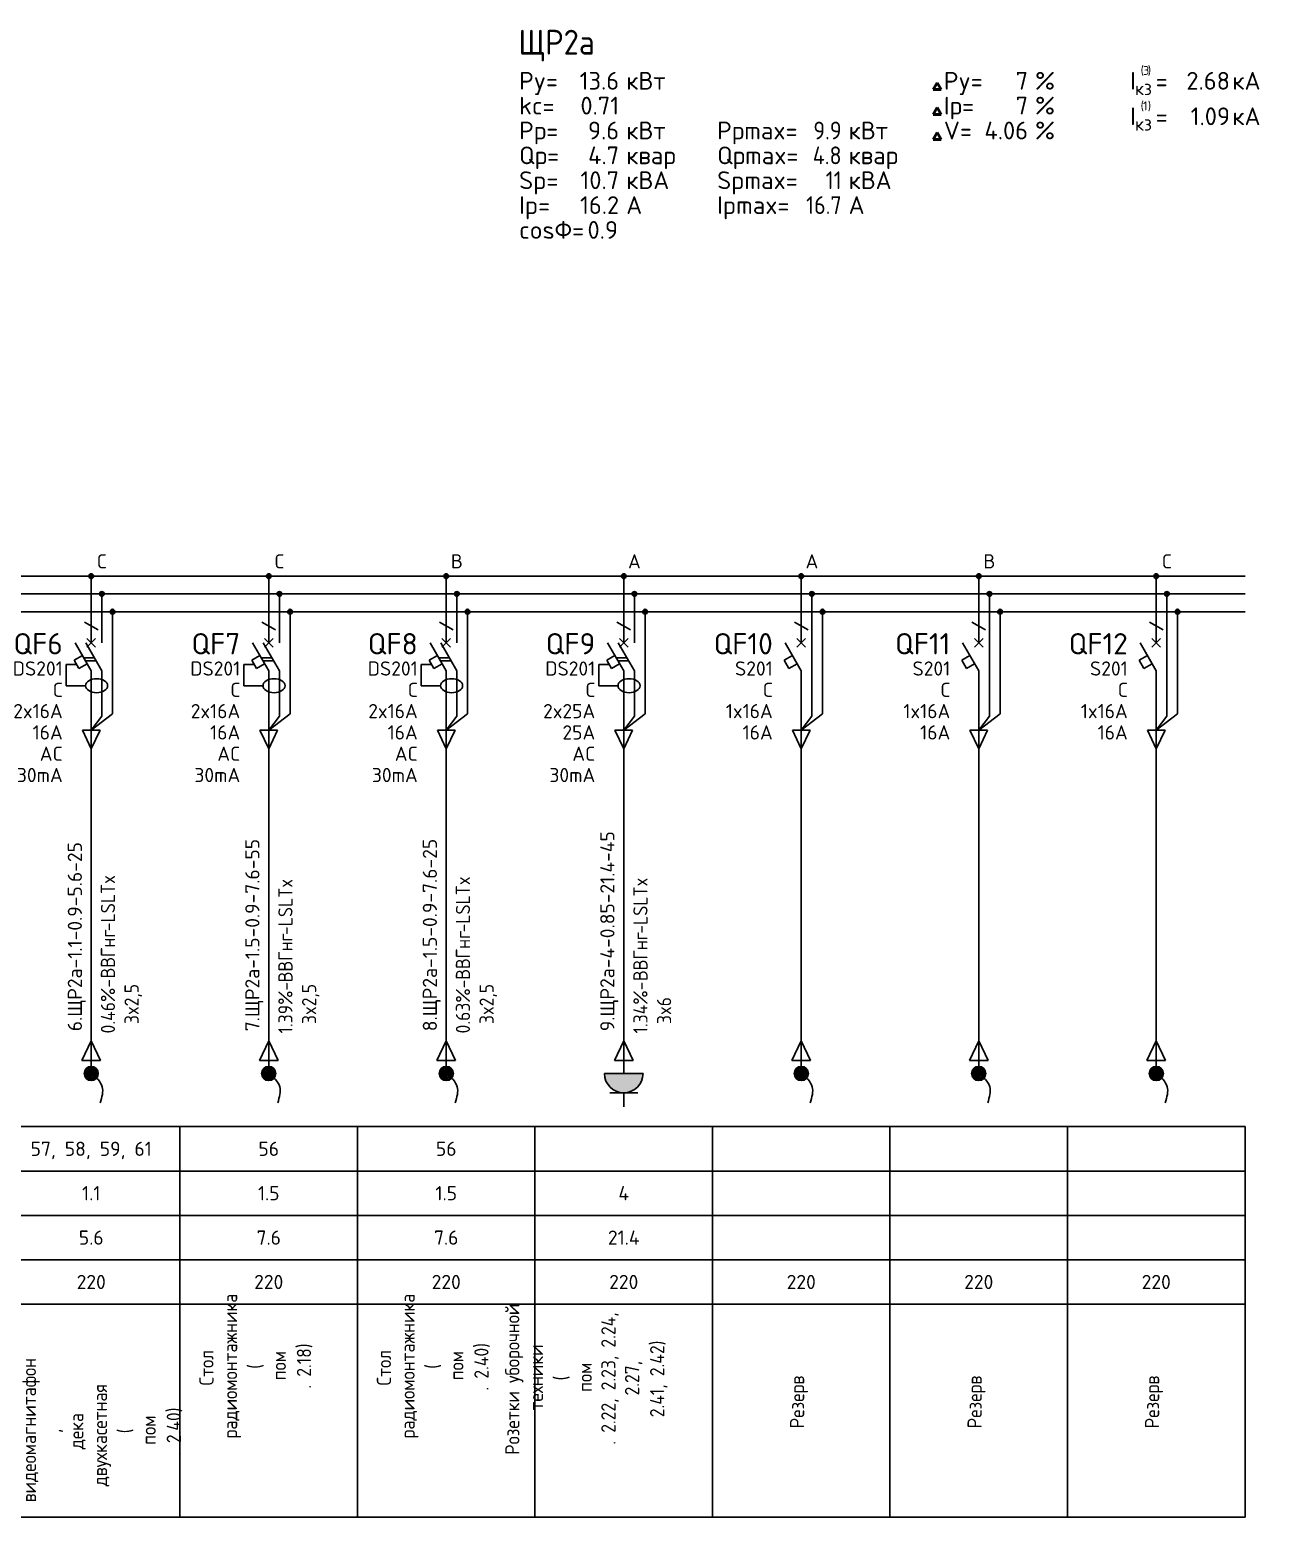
# Model space of a CAD drawing. Header units: millimetres. Extents: x -100 to 776, y -1250 to 875.
# Drawn here: x 178.8 to 352, y -500 to -290.6 of the extents above; entities that cross this region are included whole.
import ezdxf
from ezdxf.enums import TextEntityAlignment as Align

# ---------------------------------------------------------------- set-up
doc = ezdxf.new("R2010")
doc.units = ezdxf.units.MM
for name, color, linetype in [('Автомат защитный', 7, 'Continuous'), ('Принципиальная схема КТП -для ОДНОЛИНЕЙКИ', 7, 'Continuous'), ('ПРОВОДНИКИ', 7, 'Continuous')]:
    doc.layers.add(name, color=color, linetype=linetype)
doc.layers.add('ЭС АВ', color=7, linetype='Continuous', lineweight=18)
doc.layers.add('ЭС рамка', color=7, linetype='Continuous', lineweight=18)
doc.styles.add('GOST A', font='isocpeur.ttf', dxfattribs={"width": 0.9})

# ---------------------------------------------------------------- blocks, each defined once
blk = doc.blocks.new('DBData')
at = {"lineweight": 50}
for p, q in [((56.09, 21), (56.65, 21.97)), ((56.09, 21), (57.21, 21)), ((57.21, 21), (56.65, 21.97)), ((56.09, 17.5), (56.65, 18.47)), ((56.09, 17.5), (57.21, 17.5)), ((57.21, 17.5), (56.65, 18.47)), ((56.09, 14), (56.65, 14.97)), ((57.21, 14), (56.65, 14.97)), ((56.09, 14), (57.21, 14))]:
    blk.add_line(p, q, dxfattribs=at)
at = {"style": 'GOST A'}
for s, height, p in [('Py=', 2.5, (-2.23, 21)), ('кВт', 2.5, (12.85, 21)), ('Py=', 2.5, (57.59, 21)), ('%%%', 2.5, (70.44, 21)), ('I', 2.5, (83.82, 21)), ('(', 1.25, (85.3, 23.08)), ('3', 1.25, (85.64, 23.08)), (')', 1.25, (86.31, 23.08)), ('кА', 2.5, (98.22, 21)), ('кз', 1.875, (84.49, 20.23)), ('=', 2.5, (87.41, 21)), ('kc=', 2.5, (-2.23, 17.5)), ('Iр=', 2.5, (57.59, 17.5)), ('%%%', 2.5, (70.44, 17.5)), ('(', 1.25, (85.3, 18.08)), ('1', 1.25, (85.64, 18.09)), (')', 1.25, (86.31, 18.08)), ('I', 2.5, (83.82, 16)), ('кз', 1.875, (84.49, 15.23)), ('=', 2.5, (87.41, 16)), ('кА', 2.5, (98.22, 16)), ('Pр=', 2.5, (-2.23, 14)), ('кВт', 2.5, (12.85, 14)), ('Pрmax=', 2.5, (25.66, 14)), ('кВт', 2.5, (44.17, 14)), ('V=', 2.5, (57.59, 14)), ('%%%', 2.5, (70.44, 14)), ('Qр=', 2.5, (-2.23, 10.5)), ('Qрmax=', 2.5, (25.66, 10.5)), ('квар', 2.5, (12.85, 10.5)), ('квар', 2.5, (44.17, 10.5)), ('Sp=', 2.5, (-2.23, 7)), ('кВА', 2.5, (12.85, 7)), ('Spmax=', 2.5, (25.66, 7)), ('кВА', 2.5, (44.17, 7)), ('Ip=', 2.5, (-2.23, 3.5)), ('А', 2.5, (12.85, 3.5)), ('Ipmax=', 2.5, (25.66, 3.5)), ('А', 2.5, (44.17, 3.5)), ('cosФ=', 2.5, (-2.23, 0))]:
    blk.add_text(s, height=height, dxfattribs=at).set_placement(p)
at = {"style": 'GOST A', "width": 0.9}
blk.add_attdef('DBNAME', (-2.32, 25.93), '', height=3.5, dxfattribs=at)
at = {"style": 'GOST A'}
for tag, p in [('INSTALLEDACTIVEPOWER', (11.85, 21)), ('DPY', (69.44, 21)), ('CURRENT3', (97.89, 21)), ('MAXFACTOR', (11.85, 17.5)), ('DIR', (69.44, 17.5)), ('CURRENT1', (97.89, 16)), ('RATEDACTIVEPOWER', (11.85, 14)), ('VOLTAGE', (69.44, 14)), ('RATEDREACTIVEPOWER', (11.85, 10.5)), ('RATEDFULLPOWER', (11.85, 7)), ('RATEDCURRENT', (11.85, 3.5))]:
    blk.add_attdef(tag, text='', height=2.5, dxfattribs=at).set_placement(p, align=Align.RIGHT)
at = {"lineweight": 0, "style": 'GOST A', "width": 0.9}
for tag, p in [('RATEDACTIVEPOWERMAX', (43.18, 14)), ('RATEDREACTIVEPOWERMAX', (43.18, 10.5)), ('RATEDFULLPOWERMAX', (43.18, 7)), ('RATEDCURRENTMAX', (43.18, 3.49))]:
    blk.add_attdef(tag, text='', height=2.5, dxfattribs=at).set_placement(p, align=Align.RIGHT)
at = {"style": 'GOST A'}
blk.add_attdef('POWERFACTOR', (7.4, 0), '', height=2.5, dxfattribs=at)
blk = doc.blocks.new('*U23')
h = blk.add_hatch(color=256)
h.dxf.hatch_style = 1
edge = h.paths.add_edge_path()
edge.add_ellipse((12.5, 132.5), major_axis=(0, 0.333), ratio=1, start_angle=0, end_angle=360)
h = blk.add_hatch(color=256)
h.dxf.hatch_style = 1
edge = h.paths.add_edge_path()
edge.add_ellipse((14, 130), major_axis=(0, 0.333), ratio=1, start_angle=0, end_angle=360)
h = blk.add_hatch(color=256)
h.dxf.hatch_style = 1
edge = h.paths.add_edge_path()
edge.add_ellipse((15.5, 127.5), major_axis=(0, 0.333), ratio=1, start_angle=0, end_angle=360)
at = {"lineweight": 30}
for p, q in [((14, 129.67), (14, 123.11)), ((15.5, 127.17), (15.5, 113.13)), ((11.44, 121), (12.94, 121)), ((11.68, 120.58), (13.18, 120.58)), ((14, 119.17), (14, 112.8)), ((0, 55), (25, 55)), ((0, 55), (0, 0)), ((25, 55), (25, 0)), ((0, 48.75), (25, 48.75)), ((0, 42.5), (25, 42.5)), ((0, 36.25), (25, 36.25))]:
    blk.add_line(p, q, dxfattribs=at)
at = {"layer": 'Автомат защитный', "lineweight": 30}
for p, q in [((12.5, 123.11), (12.5, 132.17)), ((11.54, 126.04), (13.46, 124.93)), ((12.5, 119.17), (10.22, 123.11)), ((14, 119.17), (11.72, 123.11)), ((10.43, 120.08), (8.99, 120.08)), ((8.99, 120.08), (8.99, 117.08)), ((10.1, 120.66), (11.26, 121.32)), ((10.77, 119.5), (10.1, 120.66)), ((11.92, 120.17), (10.77, 119.5)), ((12.5, 108.54), (12.5, 119.17)), ((8.99, 117.08), (11.7, 117.08))]:
    blk.add_line(p, q, dxfattribs=at)
blk.add_ellipse((12.5, 132.5), major_axis=(0, 0.333), ratio=1, start_param=-1.570796, end_param=4.712389, dxfattribs=at)
at = {"layer": 'Автомат защитный', "lineweight": 30, "extrusion": (0, 0, -1)}
blk.add_ellipse((13.25, 117.08), major_axis=(1.55, 0), ratio=0.633538, start_param=-1.570796, end_param=4.712389, dxfattribs=at)
at = {"layer": 'Принципиальная схема КТП -для ОДНОЛИНЕЙКИ', "lineweight": 30}
for p, q in [((12.5, 108.54), (12.5, 99.73)), ((11.19, 64.32), (12.5, 67.06)), ((12.5, 67.06), (13.81, 64.32)), ((13.81, 64.32), (11.19, 64.32)), ((12.5, 64.32), (12.5, 62.5))]:
    blk.add_line(p, q, dxfattribs=at)
at = {"layer": 'ПРОВОДНИКИ', "lineweight": 30}
for p, q in [((12.5, 110.81), (15.5, 113.13)), ((12.5, 110.81), (14, 112.8)), ((13.75, 110.81), (11.25, 110.81)), ((11.25, 110.81), (12.5, 108.2)), ((12.5, 108.2), (13.75, 110.81)), ((11.19, 64.31), (12.5, 67.06)), ((12.5, 67.06), (13.81, 64.31)), ((13.81, 64.31), (11.19, 64.31))]:
    blk.add_line(p, q, dxfattribs=at)
at = {"layer": 'ПРОВОДНИКИ', "lineweight": 30, "ltscale": 100}
blk.add_line((12.5, 99.73), (12.5, 64.32), dxfattribs=at)
at = {"layer": 'ПРОВОДНИКИ', "color": 7, "linetype": 'Continuous', "lineweight": 30}
for centre in [(14, 130), (15.5, 127.5), (15.5, 127.5)]:
    blk.add_ellipse(centre, major_axis=(0, 0.333), ratio=1, start_param=-1.570796, end_param=4.712389, dxfattribs=at)
at = {"layer": 'ЭС АВ', "color": 7, "lineweight": 30}
for q in [(11.88, 123.74), (13.12, 123.74), (11.88, 122.49), (13.12, 122.49)]:
    blk.add_line((12.5, 123.11), q, dxfattribs=at)
at = {"layer": 'ЭС рамка', "color": 7, "linetype": 'Continuous', "lineweight": 30}
for p, q in [((0, 132.5), (12.17, 132.5)), ((12.83, 132.5), (25, 132.5))]:
    blk.add_line(p, q, dxfattribs=at)
at = {"layer": 'ЭС рамка', "color": 5, "linetype": 'Continuous', "lineweight": 30}
for p, q in [((0, 130), (13.67, 130)), ((14.33, 130), (25, 130))]:
    blk.add_line(p, q, dxfattribs=at)
at = {"layer": 'ЭС рамка', "color": 94, "linetype": 'Continuous', "lineweight": 30}
for p, q in [((0, 127.5), (15.17, 127.5)), ((15.83, 127.5), (25, 127.5))]:
    blk.add_line(p, q, dxfattribs=at)
at = {"layer": 'ЭС рамка', "lineweight": 30}
for p, q in [((25, 30), (0, 30)), ((25, 0), (0, 0))]:
    blk.add_line(p, q, dxfattribs=at)
at = {"style": 'GOST A'}
for tag, p in [('LABEL', (12.5, 51.88)), ('INSTALLEDPOWER', (12.5, 45.63)), ('CURRENT', (12.5, 39.37)), ('VOLTAGE', (12.5, 33.13))]:
    blk.add_attdef(tag, text='', height=2, dxfattribs=at).set_placement(p, align=Align.MIDDLE_CENTER)
blk.add_attdef('TEXT', text='', height=2, rotation=90, dxfattribs=at).set_placement((12.5, 15), align=Align.MIDDLE_CENTER)
at = {"layer": 'Автомат защитный', "style": 'GOST A'}
blk.add_attdef('PHASE', text='', height=2, dxfattribs=at).set_placement((14, 134.59), align=Align.MIDDLE_CENTER)
for tag, height, p in [('NUMBER', 3, (8.49, 122.99)), ('SWITCHTYPE', 2, (8.49, 119.5)), ('SWITCHRELEASE', 2, (8.49, 116.5)), ('SWITCHNOMINALCURRENT', 2, (8.49, 113.5)), ('SWITCHRELEASECURRENT', 2, (8.49, 110.5)), ('RCDTYPE', 2, (8.49, 107.5)), ('RCDSETPOINT', 2, (8.49, 104.5))]:
    blk.add_attdef(tag, text='', height=height, dxfattribs=at).set_placement(p, align=Align.MIDDLE_RIGHT)
blk.add_attdef('LINE_A', text='', height=2, rotation=90, dxfattribs=at).set_placement((10.19, 68.43), align=Align.MIDDLE_LEFT)
blk.add_attdef('LINE_B', text='', height=2, rotation=90, dxfattribs=at).set_placement((13.85, 68.43), align=Align.TOP_LEFT)
blk = doc.blocks.new('*U22')
at = {"linetype": 'ByBlock', "lineweight": 30}
h = blk.add_hatch(color=256, dxfattribs=at)
h.paths.add_polyline_path([(-0.4, 0.9, -0.414214), (0.92, 0.37), (0, -0.02)])
h.paths.add_polyline_path([(0.92, 0.37, -0.101228), (1, -0.02, -0.30039), (0.39, -0.94), (0, -0.02)])
h.paths.add_polyline_path([(-0.4, 0.9), (0.39, -0.94, -0.538), (-1, -0.02, -0.30039)])
blk.add_circle((0, -0.02), 1, dxfattribs=at)
blk.add_spline([(0, 0), (1.55, -1.88), (1.27, -4.16)], degree=3, dxfattribs=at)
blk = doc.blocks.new('*U24')
at = {"linetype": 'ByBlock', "lineweight": 30, "ltscale": 0.01}
h = blk.add_hatch(color=256, dxfattribs=at)
h.dxf.hatch_style = 1
h.paths.add_polyline_path([(2.72, -0.02), (-2.73, -0.02, 1)])
at = {"linetype": 'ByBlock', "lineweight": 30}
blk.add_line((-2.73, -0.02), (2.72, -0.02), dxfattribs=at)
at = {"linetype": 'ByBlock', "lineweight": 30, "ltscale": 200}
for p, q in [((-1.98, -2.75), (0, -2.75)), ((0, -2.75), (0, -4.73)), ((0, -2.75), (1.98, -2.75))]:
    blk.add_line(p, q, dxfattribs=at)
blk.add_arc((0, -0.02), 2.72, 180, 0, dxfattribs=at)
blk = doc.blocks.new('*U18')
h = blk.add_hatch(color=256)
h.dxf.hatch_style = 1
edge = h.paths.add_edge_path()
edge.add_ellipse((12.5, 132.5), major_axis=(0, 0.333), ratio=1, start_angle=0, end_angle=360)
h = blk.add_hatch(color=256)
h.dxf.hatch_style = 1
edge = h.paths.add_edge_path()
edge.add_ellipse((14, 130), major_axis=(0, 0.333), ratio=1, start_angle=0, end_angle=360)
h = blk.add_hatch(color=256)
h.dxf.hatch_style = 1
edge = h.paths.add_edge_path()
edge.add_ellipse((15.5, 127.5), major_axis=(0, 0.333), ratio=1, start_angle=0, end_angle=360)
at = {"lineweight": 30}
for p, q in [((14, 129.67), (14, 123.11)), ((15.5, 127.17), (15.5, 113.13)), ((14, 123.11), (14, 112.8)), ((0, 55), (25, 55)), ((0, 55), (0, 0)), ((25, 55), (25, 0)), ((0, 48.75), (25, 48.75)), ((0, 42.5), (25, 42.5)), ((0, 36.25), (25, 36.25))]:
    blk.add_line(p, q, dxfattribs=at)
at = {"layer": 'Автомат защитный', "lineweight": 30}
for p, q in [((12.5, 123.11), (12.5, 132.17)), ((11.54, 126.04), (13.46, 124.93)), ((12.5, 119.17), (10.22, 123.11)), ((10.1, 120.66), (11.26, 121.32)), ((10.77, 119.5), (10.1, 120.66)), ((11.92, 120.17), (10.77, 119.5)), ((12.5, 108.54), (12.5, 119.17))]:
    blk.add_line(p, q, dxfattribs=at)
blk.add_ellipse((12.5, 132.5), major_axis=(0, 0.333), ratio=1, start_param=-1.570796, end_param=4.712389, dxfattribs=at)
at = {"layer": 'Принципиальная схема КТП -для ОДНОЛИНЕЙКИ', "lineweight": 30}
for p, q in [((12.5, 108.54), (12.5, 99.73)), ((11.19, 64.32), (12.5, 67.06)), ((12.5, 67.06), (13.81, 64.32)), ((13.81, 64.32), (11.19, 64.32)), ((12.5, 64.32), (12.5, 62.5))]:
    blk.add_line(p, q, dxfattribs=at)
at = {"layer": 'ПРОВОДНИКИ', "lineweight": 30}
for p, q in [((12.5, 110.81), (15.5, 113.13)), ((12.5, 110.81), (14, 112.8)), ((13.75, 110.81), (11.25, 110.81)), ((11.25, 110.81), (12.5, 108.2)), ((12.5, 108.2), (13.75, 110.81)), ((11.19, 64.31), (12.5, 67.06)), ((12.5, 67.06), (13.81, 64.31)), ((13.81, 64.31), (11.19, 64.31))]:
    blk.add_line(p, q, dxfattribs=at)
at = {"layer": 'ПРОВОДНИКИ', "lineweight": 30, "ltscale": 100}
blk.add_line((12.5, 99.73), (12.5, 64.32), dxfattribs=at)
at = {"layer": 'ПРОВОДНИКИ', "color": 7, "linetype": 'Continuous', "lineweight": 30}
for centre in [(14, 130), (15.5, 127.5), (15.5, 127.5)]:
    blk.add_ellipse(centre, major_axis=(0, 0.333), ratio=1, start_param=-1.570796, end_param=4.712389, dxfattribs=at)
at = {"layer": 'ЭС АВ', "color": 7, "lineweight": 30}
for q in [(11.88, 123.74), (13.12, 123.74), (11.88, 122.49), (13.12, 122.49)]:
    blk.add_line((12.5, 123.11), q, dxfattribs=at)
at = {"layer": 'ЭС рамка', "color": 7, "linetype": 'Continuous', "lineweight": 30}
for p, q in [((0, 132.5), (12.17, 132.5)), ((12.83, 132.5), (25, 132.5))]:
    blk.add_line(p, q, dxfattribs=at)
at = {"layer": 'ЭС рамка', "color": 5, "linetype": 'Continuous', "lineweight": 30}
for p, q in [((0, 130), (13.67, 130)), ((14.33, 130), (25, 130))]:
    blk.add_line(p, q, dxfattribs=at)
at = {"layer": 'ЭС рамка', "color": 94, "linetype": 'Continuous', "lineweight": 30}
for p, q in [((0, 127.5), (15.17, 127.5)), ((15.83, 127.5), (25, 127.5))]:
    blk.add_line(p, q, dxfattribs=at)
at = {"layer": 'ЭС рамка', "lineweight": 30}
for p, q in [((25, 30), (0, 30)), ((25, 0), (0, 0))]:
    blk.add_line(p, q, dxfattribs=at)
at = {"style": 'GOST A'}
for tag, p in [('LABEL', (12.5, 51.88)), ('INSTALLEDPOWER', (12.5, 45.63)), ('CURRENT', (12.5, 39.37)), ('VOLTAGE', (12.5, 33.13))]:
    blk.add_attdef(tag, text='', height=2, dxfattribs=at).set_placement(p, align=Align.MIDDLE_CENTER)
blk.add_attdef('TEXT', text='', height=2, rotation=90, dxfattribs=at).set_placement((12.5, 15), align=Align.MIDDLE_CENTER)
at = {"layer": 'Автомат защитный', "style": 'GOST A'}
blk.add_attdef('PHASE', text='', height=2, dxfattribs=at).set_placement((14, 134.59), align=Align.MIDDLE_CENTER)
for tag, height, p in [('NUMBER', 3, (8.49, 122.99)), ('SWITCHTYPE', 2, (8.49, 119.5)), ('SWITCHRELEASE', 2, (8.49, 116.5)), ('SWITCHNOMINALCURRENT', 2, (8.49, 113.5)), ('SWITCHRELEASECURRENT', 2, (8.49, 110.5)), ('RCDTYPE', 2, (8.49, 107.5)), ('RCDSETPOINT', 2, (8.49, 104.5))]:
    blk.add_attdef(tag, text='', height=height, dxfattribs=at).set_placement(p, align=Align.MIDDLE_RIGHT)
blk.add_attdef('LINE_A', text='', height=2, rotation=90, dxfattribs=at).set_placement((10.19, 68.43), align=Align.MIDDLE_LEFT)
blk.add_attdef('LINE_B', text='', height=2, rotation=90, dxfattribs=at).set_placement((13.85, 68.43), align=Align.TOP_LEFT)

msp = doc.modelspace()

# ---------------------------------------------------------------- block references
at = {"lineweight": 0}
msp.add_blockref('DBData', (250, -320), dxfattribs=at).add_auto_attribs({'INSTALLEDACTIVEPOWER': '13.6', 'MAXFACTOR': '0.71', 'RATEDACTIVEPOWER': '9.6', 'RATEDREACTIVEPOWER': '4.7', 'RATEDFULLPOWER': '10.7', 'RATEDCURRENT': '16.2', 'POWERFACTOR': '0.9', 'CURRENT1': '1.09', 'CURRENT3': '2.68', 'DIR': '7', 'VOLTAGE': '4.06', 'DPY': '7', 'DBNAME': 'ЩР2а', 'RATEDREACTIVEPOWERMAX': '4.8', 'RATEDACTIVEPOWERMAX': '9.9', 'RATEDFULLPOWERMAX': '11', 'RATEDCURRENTMAX': '16.7'})
ref = msp.add_blockref('*U23', (175, -500), dxfattribs=at)
ref.add_attrib('LABEL', '57, 58, 59, 61', dxfattribs={"height": 2, "style": 'GOST A'}).set_placement((187.5, -448.125), align=Align.MIDDLE_CENTER)
ref.add_attrib('INSTALLEDPOWER', '1.1', dxfattribs={"height": 2, "style": 'GOST A'}).set_placement((187.5, -454.375), align=Align.MIDDLE_CENTER)
ref.add_attrib('CURRENT', '5.6', dxfattribs={"height": 2, "style": 'GOST A'}).set_placement((187.5, -460.625), align=Align.MIDDLE_CENTER)
ref.add_attrib('VOLTAGE', '220', dxfattribs={"height": 2, "style": 'GOST A'}).set_placement((187.5, -466.875), align=Align.MIDDLE_CENTER)
ref.add_attrib('LINE_A', '6.ЩР2а-1.1-0.9-5.6-25', dxfattribs={"layer": 'Автомат защитный', "height": 2, "rotation": 90, "style": 'GOST A'}).set_placement((185.194, -431.572), align=Align.MIDDLE_LEFT)
ref.add_attrib('LINE_B_001', '0.46%%%-', (190.852, -431.881), dxfattribs={"layer": 'Автомат защитный', "height": 2, "rotation": 90, "style": 'GOST A', "width": 0.9})
ref.add_attrib('PHASE', 'C', dxfattribs={"layer": 'Автомат защитный', "height": 2, "style": 'GOST A'}).set_placement((189, -365.409), align=Align.MIDDLE_CENTER)
ref.add_attrib('NUMBER', 'QF6', dxfattribs={"layer": 'Автомат защитный', "height": 3, "style": 'GOST A'}).set_placement((183.489, -377.013), align=Align.MIDDLE_RIGHT)
ref.add_attrib('SWITCHTYPE', 'DS201', dxfattribs={"layer": 'Автомат защитный', "height": 2, "style": 'GOST A'}).set_placement((183.489, -380.5), align=Align.MIDDLE_RIGHT)
ref.add_attrib('SWITCHRELEASE', 'С', dxfattribs={"layer": 'Автомат защитный', "height": 2, "style": 'GOST A'}).set_placement((183.489, -383.5), align=Align.MIDDLE_RIGHT)
ref.add_attrib('SWITCHNOMINALCURRENT', '2x16А', dxfattribs={"layer": 'Автомат защитный', "height": 2, "style": 'GOST A'}).set_placement((183.489, -386.5), align=Align.MIDDLE_RIGHT)
ref.add_attrib('SWITCHRELEASECURRENT', '16А', dxfattribs={"layer": 'Автомат защитный', "height": 2, "style": 'GOST A'}).set_placement((183.489, -389.5), align=Align.MIDDLE_RIGHT)
ref.add_attrib('RCDSETPOINT', '30mA', dxfattribs={"layer": 'Автомат защитный', "height": 2, "style": 'GOST A'}).set_placement((183.489, -395.5), align=Align.MIDDLE_RIGHT)
ref.add_attrib('RCDTYPE', 'AC', dxfattribs={"layer": 'Автомат защитный', "height": 2, "style": 'GOST A'}).set_placement((183.489, -392.5), align=Align.MIDDLE_RIGHT)
ref.add_attrib('TEXT_001', 'Компьютер', (166.391, -493.994), dxfattribs={"height": 2, "rotation": 90, "style": 'GOST A', "width": 0.9})
ref.add_attrib('LINE_B_002', 'ВВГнг', (190.852, -424.141), dxfattribs={"layer": 'Автомат защитный', "height": 2, "rotation": 90, "style": 'GOST A', "width": 0.9})
ref.add_attrib('LINE_B_003', '-LSLTx', (190.852, -417.481), dxfattribs={"layer": 'Автомат защитный', "height": 2, "rotation": 90, "style": 'GOST A', "width": 0.9})
ref.add_attrib('LINE_B_004', ' 3x2,5', (194.185, -431.701), dxfattribs={"layer": 'Автомат защитный', "height": 2, "rotation": 90, "style": 'GOST A', "width": 0.9})
ref.add_attrib('TEXT_002', ', DVD-', (169.725, -491.564), dxfattribs={"height": 2, "rotation": 90, "style": 'GOST A', "width": 0.9})
ref.add_attrib('TEXT_003', 'плеер', (173.058, -490.979), dxfattribs={"height": 2, "rotation": 90, "style": 'GOST A', "width": 0.9})
ref.add_attrib('TEXT_004', ',', (176.391, -488.144), dxfattribs={"height": 2, "rotation": 90, "style": 'GOST A', "width": 0.9})
ref.add_attrib('TEXT_005', 'видеомагнитафон', (179.725, -497.909), dxfattribs={"height": 2, "rotation": 90, "style": 'GOST A', "width": 0.9})
ref.add_attrib('TEXT_006', ',', (183.058, -488.144), dxfattribs={"height": 2, "rotation": 90, "style": 'GOST A', "width": 0.9})
ref.add_attrib('TEXT_007', 'дека', (186.391, -490.439), dxfattribs={"height": 2, "rotation": 90, "style": 'GOST A', "width": 0.9})
ref.add_attrib('TEXT_008', 'двухкасетная', (189.725, -495.659), dxfattribs={"height": 2, "rotation": 90, "style": 'GOST A', "width": 0.9})
ref.add_attrib('TEXT_009', '(', (193.258, -488.189), dxfattribs={"height": 2, "rotation": 90, "style": 'GOST A', "width": 0.9})
ref.add_attrib('TEXT_010', 'пом', (196.591, -489.809), dxfattribs={"height": 2, "rotation": 90, "style": 'GOST A', "width": 0.9})
ref.add_attrib('TEXT_011', '. 2.40)', (200.125, -491.249), dxfattribs={"height": 2, "rotation": 90, "style": 'GOST A', "width": 0.9})
ref = msp.add_blockref('*U23', (200, -500), dxfattribs=at)
ref.add_attrib('LABEL', '56', dxfattribs={"height": 2, "style": 'GOST A'}).set_placement((212.5, -448.125), align=Align.MIDDLE_CENTER)
ref.add_attrib('INSTALLEDPOWER', '1.5', dxfattribs={"height": 2, "style": 'GOST A'}).set_placement((212.5, -454.375), align=Align.MIDDLE_CENTER)
ref.add_attrib('CURRENT', '7.6', dxfattribs={"height": 2, "style": 'GOST A'}).set_placement((212.5, -460.625), align=Align.MIDDLE_CENTER)
ref.add_attrib('VOLTAGE', '220', dxfattribs={"height": 2, "style": 'GOST A'}).set_placement((212.5, -466.875), align=Align.MIDDLE_CENTER)
ref.add_attrib('LINE_A', '7.ЩР2а-1.5-0.9-7.6-55', dxfattribs={"layer": 'Автомат защитный', "height": 2, "rotation": 90, "style": 'GOST A'}).set_placement((210.194, -431.572), align=Align.MIDDLE_LEFT)
ref.add_attrib('LINE_B_001', '1.39%%%-', (215.852, -431.882), dxfattribs={"layer": 'Автомат защитный', "height": 2, "rotation": 90, "style": 'GOST A', "width": 0.9})
ref.add_attrib('PHASE', 'C', dxfattribs={"layer": 'Автомат защитный', "height": 2, "style": 'GOST A'}).set_placement((214, -365.409), align=Align.MIDDLE_CENTER)
ref.add_attrib('NUMBER', 'QF7', dxfattribs={"layer": 'Автомат защитный', "height": 3, "style": 'GOST A'}).set_placement((208.489, -377.013), align=Align.MIDDLE_RIGHT)
ref.add_attrib('SWITCHTYPE', 'DS201', dxfattribs={"layer": 'Автомат защитный', "height": 2, "style": 'GOST A'}).set_placement((208.489, -380.5), align=Align.MIDDLE_RIGHT)
ref.add_attrib('SWITCHRELEASE', 'С', dxfattribs={"layer": 'Автомат защитный', "height": 2, "style": 'GOST A'}).set_placement((208.489, -383.5), align=Align.MIDDLE_RIGHT)
ref.add_attrib('SWITCHNOMINALCURRENT', '2x16А', dxfattribs={"layer": 'Автомат защитный', "height": 2, "style": 'GOST A'}).set_placement((208.489, -386.5), align=Align.MIDDLE_RIGHT)
ref.add_attrib('SWITCHRELEASECURRENT', '16А', dxfattribs={"layer": 'Автомат защитный', "height": 2, "style": 'GOST A'}).set_placement((208.489, -389.5), align=Align.MIDDLE_RIGHT)
ref.add_attrib('RCDSETPOINT', '30mA', dxfattribs={"layer": 'Автомат защитный', "height": 2, "style": 'GOST A'}).set_placement((208.489, -395.5), align=Align.MIDDLE_RIGHT)
ref.add_attrib('RCDTYPE', 'AC', dxfattribs={"layer": 'Автомат защитный', "height": 2, "style": 'GOST A'}).set_placement((208.489, -392.5), align=Align.MIDDLE_RIGHT)
ref.add_attrib('TEXT_001', 'Стол', (204.725, -481.445), dxfattribs={"height": 2, "rotation": 90, "style": 'GOST A', "width": 0.9})
ref.add_attrib('LINE_B_002', 'ВВГнг', (215.852, -424.682), dxfattribs={"layer": 'Автомат защитный', "height": 2, "rotation": 90, "style": 'GOST A', "width": 0.9})
ref.add_attrib('LINE_B_003', '-LSLTx', (215.852, -418.022), dxfattribs={"layer": 'Автомат защитный', "height": 2, "rotation": 90, "style": 'GOST A', "width": 0.9})
ref.add_attrib('LINE_B_004', ' 3x2,5', (219.185, -431.702), dxfattribs={"layer": 'Автомат защитный', "height": 2, "rotation": 90, "style": 'GOST A', "width": 0.9})
ref.add_attrib('TEXT_002', 'радиомонтажника', (208.058, -488.915), dxfattribs={"height": 2, "rotation": 90, "style": 'GOST A', "width": 0.9})
ref.add_attrib('TEXT_003', '(', (211.591, -479.105), dxfattribs={"height": 2, "rotation": 90, "style": 'GOST A', "width": 0.9})
ref.add_attrib('TEXT_004', 'пом', (214.925, -480.725), dxfattribs={"height": 2, "rotation": 90, "style": 'GOST A', "width": 0.9})
ref.add_attrib('TEXT_005', '. 2.18)', (218.458, -481.895), dxfattribs={"height": 2, "rotation": 90, "style": 'GOST A', "width": 0.9})
ref = msp.add_blockref('*U23', (225, -500), dxfattribs=at)
ref.add_attrib('LABEL', '56', dxfattribs={"height": 2, "style": 'GOST A'}).set_placement((237.5, -448.125), align=Align.MIDDLE_CENTER)
ref.add_attrib('INSTALLEDPOWER', '1.5', dxfattribs={"height": 2, "style": 'GOST A'}).set_placement((237.5, -454.375), align=Align.MIDDLE_CENTER)
ref.add_attrib('CURRENT', '7.6', dxfattribs={"height": 2, "style": 'GOST A'}).set_placement((237.5, -460.625), align=Align.MIDDLE_CENTER)
ref.add_attrib('VOLTAGE', '220', dxfattribs={"height": 2, "style": 'GOST A'}).set_placement((237.5, -466.875), align=Align.MIDDLE_CENTER)
ref.add_attrib('LINE_A', '8.ЩР2а-1.5-0.9-7.6-25', dxfattribs={"layer": 'Автомат защитный', "height": 2, "rotation": 90, "style": 'GOST A'}).set_placement((235.194, -431.572), align=Align.MIDDLE_LEFT)
ref.add_attrib('LINE_B_001', '0.63%%%-', (240.852, -431.881), dxfattribs={"layer": 'Автомат защитный', "height": 2, "rotation": 90, "style": 'GOST A', "width": 0.9})
ref.add_attrib('PHASE', 'B', dxfattribs={"layer": 'Автомат защитный', "height": 2, "style": 'GOST A'}).set_placement((239, -365.409), align=Align.MIDDLE_CENTER)
ref.add_attrib('NUMBER', 'QF8', dxfattribs={"layer": 'Автомат защитный', "height": 3, "style": 'GOST A'}).set_placement((233.489, -377.013), align=Align.MIDDLE_RIGHT)
ref.add_attrib('SWITCHTYPE', 'DS201', dxfattribs={"layer": 'Автомат защитный', "height": 2, "style": 'GOST A'}).set_placement((233.489, -380.5), align=Align.MIDDLE_RIGHT)
ref.add_attrib('SWITCHRELEASE', 'С', dxfattribs={"layer": 'Автомат защитный', "height": 2, "style": 'GOST A'}).set_placement((233.489, -383.5), align=Align.MIDDLE_RIGHT)
ref.add_attrib('SWITCHNOMINALCURRENT', '2x16А', dxfattribs={"layer": 'Автомат защитный', "height": 2, "style": 'GOST A'}).set_placement((233.489, -386.5), align=Align.MIDDLE_RIGHT)
ref.add_attrib('SWITCHRELEASECURRENT', '16А', dxfattribs={"layer": 'Автомат защитный', "height": 2, "style": 'GOST A'}).set_placement((233.489, -389.5), align=Align.MIDDLE_RIGHT)
ref.add_attrib('RCDSETPOINT', '30mA', dxfattribs={"layer": 'Автомат защитный', "height": 2, "style": 'GOST A'}).set_placement((233.489, -395.5), align=Align.MIDDLE_RIGHT)
ref.add_attrib('RCDTYPE', 'AC', dxfattribs={"layer": 'Автомат защитный', "height": 2, "style": 'GOST A'}).set_placement((233.489, -392.5), align=Align.MIDDLE_RIGHT)
ref.add_attrib('TEXT_001', 'Стол', (229.725, -481.445), dxfattribs={"height": 2, "rotation": 90, "style": 'GOST A', "width": 0.9})
ref.add_attrib('LINE_B_002', 'ВВГнг', (240.852, -424.321), dxfattribs={"layer": 'Автомат защитный', "height": 2, "rotation": 90, "style": 'GOST A', "width": 0.9})
ref.add_attrib('LINE_B_003', '-LSLTx', (240.852, -417.661), dxfattribs={"layer": 'Автомат защитный', "height": 2, "rotation": 90, "style": 'GOST A', "width": 0.9})
ref.add_attrib('LINE_B_004', ' 3x2,5', (244.185, -431.701), dxfattribs={"layer": 'Автомат защитный', "height": 2, "rotation": 90, "style": 'GOST A', "width": 0.9})
ref.add_attrib('TEXT_002', 'радиомонтажника', (233.058, -488.915), dxfattribs={"height": 2, "rotation": 90, "style": 'GOST A', "width": 0.9})
ref.add_attrib('TEXT_003', '(', (236.591, -479.105), dxfattribs={"height": 2, "rotation": 90, "style": 'GOST A', "width": 0.9})
ref.add_attrib('TEXT_004', 'пом', (239.925, -480.725), dxfattribs={"height": 2, "rotation": 90, "style": 'GOST A', "width": 0.9})
ref.add_attrib('TEXT_005', '. 2.40)', (243.458, -482.165), dxfattribs={"height": 2, "rotation": 90, "style": 'GOST A', "width": 0.9})
ref = msp.add_blockref('*U23', (250, -500), dxfattribs=at)
ref.add_attrib('INSTALLEDPOWER', '4', dxfattribs={"height": 2, "style": 'GOST A'}).set_placement((262.5, -454.375), align=Align.MIDDLE_CENTER)
ref.add_attrib('CURRENT', '21.4', dxfattribs={"height": 2, "style": 'GOST A'}).set_placement((262.5, -460.625), align=Align.MIDDLE_CENTER)
ref.add_attrib('VOLTAGE', '220', dxfattribs={"height": 2, "style": 'GOST A'}).set_placement((262.5, -466.875), align=Align.MIDDLE_CENTER)
ref.add_attrib('LINE_A', '9.ЩР2а-4-0.85-21.4-45', dxfattribs={"layer": 'Автомат защитный', "height": 2, "rotation": 90, "style": 'GOST A'}).set_placement((260.194, -431.572), align=Align.MIDDLE_LEFT)
ref.add_attrib('LINE_B_001', '1.34%%%-', (265.852, -431.882), dxfattribs={"layer": 'Автомат защитный', "height": 2, "rotation": 90, "style": 'GOST A', "width": 0.9})
ref.add_attrib('PHASE', 'A', dxfattribs={"layer": 'Автомат защитный', "height": 2, "style": 'GOST A'}).set_placement((264, -365.409), align=Align.MIDDLE_CENTER)
ref.add_attrib('NUMBER', 'QF9', dxfattribs={"layer": 'Автомат защитный', "height": 3, "style": 'GOST A'}).set_placement((258.489, -377.013), align=Align.MIDDLE_RIGHT)
ref.add_attrib('SWITCHTYPE', 'DS201', dxfattribs={"layer": 'Автомат защитный', "height": 2, "style": 'GOST A'}).set_placement((258.489, -380.5), align=Align.MIDDLE_RIGHT)
ref.add_attrib('SWITCHRELEASE', 'С', dxfattribs={"layer": 'Автомат защитный', "height": 2, "style": 'GOST A'}).set_placement((258.489, -383.5), align=Align.MIDDLE_RIGHT)
ref.add_attrib('SWITCHNOMINALCURRENT', '2x25А', dxfattribs={"layer": 'Автомат защитный', "height": 2, "style": 'GOST A'}).set_placement((258.489, -386.5), align=Align.MIDDLE_RIGHT)
ref.add_attrib('SWITCHRELEASECURRENT', '25А', dxfattribs={"layer": 'Автомат защитный', "height": 2, "style": 'GOST A'}).set_placement((258.489, -389.5), align=Align.MIDDLE_RIGHT)
ref.add_attrib('RCDSETPOINT', '30mA', dxfattribs={"layer": 'Автомат защитный', "height": 2, "style": 'GOST A'}).set_placement((258.489, -395.5), align=Align.MIDDLE_RIGHT)
ref.add_attrib('RCDTYPE', 'AC', dxfattribs={"layer": 'Автомат защитный', "height": 2, "style": 'GOST A'}).set_placement((258.489, -392.5), align=Align.MIDDLE_RIGHT)
ref.add_attrib('TEXT_001', 'Розетки уборочной', (247.807, -491.227), dxfattribs={"height": 2, "rotation": 90, "style": 'GOST A', "width": 0.9})
ref.add_attrib('LINE_B_002', 'ВВГнг', (265.852, -424.502), dxfattribs={"layer": 'Автомат защитный', "height": 2, "rotation": 90, "style": 'GOST A', "width": 0.9})
ref.add_attrib('LINE_B_003', '-LSLTx', (265.852, -417.842), dxfattribs={"layer": 'Автомат защитный', "height": 2, "rotation": 90, "style": 'GOST A', "width": 0.9})
ref.add_attrib('LINE_B_004', ' 3x6', (269.185, -431.702), dxfattribs={"layer": 'Автомат защитный', "height": 2, "rotation": 90, "style": 'GOST A', "width": 0.9})
ref.add_attrib('TEXT_002', 'техники', (251.14, -484.972), dxfattribs={"height": 2, "rotation": 90, "style": 'GOST A', "width": 0.9})
ref.add_attrib('TEXT_003', '(', (254.674, -480.742), dxfattribs={"height": 2, "rotation": 90, "style": 'GOST A', "width": 0.9})
ref.add_attrib('TEXT_004', 'пом', (258.007, -482.362), dxfattribs={"height": 2, "rotation": 90, "style": 'GOST A', "width": 0.9})
ref.add_attrib('TEXT_005', '. 2.22, 2.23, 2.24,', (261.34, -489.787), dxfattribs={"height": 2, "rotation": 90, "style": 'GOST A', "width": 0.9})
ref.add_attrib('TEXT_006', '2.27,', (264.674, -482.857), dxfattribs={"height": 2, "rotation": 90, "style": 'GOST A', "width": 0.9})
ref.add_attrib('TEXT_007', '2.41, 2.42)', (268.207, -485.917), dxfattribs={"height": 2, "rotation": 90, "style": 'GOST A', "width": 0.9})
ref = msp.add_blockref('*U18', (275, -500), dxfattribs=at)
ref.add_attrib('VOLTAGE', '220', dxfattribs={"height": 2, "style": 'GOST A'}).set_placement((287.5, -466.875), align=Align.MIDDLE_CENTER)
ref.add_attrib('PHASE', 'A', dxfattribs={"layer": 'Автомат защитный', "height": 2, "style": 'GOST A'}).set_placement((289, -365.409), align=Align.MIDDLE_CENTER)
ref.add_attrib('NUMBER', 'QF10', dxfattribs={"layer": 'Автомат защитный', "height": 3, "style": 'GOST A'}).set_placement((283.489, -377.013), align=Align.MIDDLE_RIGHT)
ref.add_attrib('SWITCHTYPE', 'S201', dxfattribs={"layer": 'Автомат защитный', "height": 2, "style": 'GOST A'}).set_placement((283.489, -380.5), align=Align.MIDDLE_RIGHT)
ref.add_attrib('SWITCHRELEASE', 'С', dxfattribs={"layer": 'Автомат защитный', "height": 2, "style": 'GOST A'}).set_placement((283.489, -383.5), align=Align.MIDDLE_RIGHT)
ref.add_attrib('SWITCHNOMINALCURRENT', '1x16А', dxfattribs={"layer": 'Автомат защитный', "height": 2, "style": 'GOST A'}).set_placement((283.489, -386.5), align=Align.MIDDLE_RIGHT)
ref.add_attrib('SWITCHRELEASECURRENT', '16А', dxfattribs={"layer": 'Автомат защитный', "height": 2, "style": 'GOST A'}).set_placement((283.489, -389.5), align=Align.MIDDLE_RIGHT)
ref.add_attrib('TEXT_001', 'Резерв', (287.915, -487.486), dxfattribs={"height": 2, "rotation": 90, "style": 'GOST A', "width": 0.9})
ref = msp.add_blockref('*U18', (300, -500), dxfattribs=at)
ref.add_attrib('VOLTAGE', '220', dxfattribs={"height": 2, "style": 'GOST A'}).set_placement((312.5, -466.875), align=Align.MIDDLE_CENTER)
ref.add_attrib('PHASE', 'B', dxfattribs={"layer": 'Автомат защитный', "height": 2, "style": 'GOST A'}).set_placement((314, -365.409), align=Align.MIDDLE_CENTER)
ref.add_attrib('NUMBER', 'QF11', dxfattribs={"layer": 'Автомат защитный', "height": 3, "style": 'GOST A'}).set_placement((308.489, -377.013), align=Align.MIDDLE_RIGHT)
ref.add_attrib('SWITCHTYPE', 'S201', dxfattribs={"layer": 'Автомат защитный', "height": 2, "style": 'GOST A'}).set_placement((308.489, -380.5), align=Align.MIDDLE_RIGHT)
ref.add_attrib('SWITCHRELEASE', 'С', dxfattribs={"layer": 'Автомат защитный', "height": 2, "style": 'GOST A'}).set_placement((308.489, -383.5), align=Align.MIDDLE_RIGHT)
ref.add_attrib('SWITCHNOMINALCURRENT', '1x16А', dxfattribs={"layer": 'Автомат защитный', "height": 2, "style": 'GOST A'}).set_placement((308.489, -386.5), align=Align.MIDDLE_RIGHT)
ref.add_attrib('SWITCHRELEASECURRENT', '16А', dxfattribs={"layer": 'Автомат защитный', "height": 2, "style": 'GOST A'}).set_placement((308.489, -389.5), align=Align.MIDDLE_RIGHT)
ref.add_attrib('TEXT_001', 'Резерв', (312.915, -487.486), dxfattribs={"height": 2, "rotation": 90, "style": 'GOST A', "width": 0.9})
ref = msp.add_blockref('*U18', (325, -500), dxfattribs=at)
ref.add_attrib('VOLTAGE', '220', dxfattribs={"height": 2, "style": 'GOST A'}).set_placement((337.5, -466.875), align=Align.MIDDLE_CENTER)
ref.add_attrib('PHASE', 'C', dxfattribs={"layer": 'Автомат защитный', "height": 2, "style": 'GOST A'}).set_placement((339, -365.409), align=Align.MIDDLE_CENTER)
ref.add_attrib('NUMBER', 'QF12', dxfattribs={"layer": 'Автомат защитный', "height": 3, "style": 'GOST A'}).set_placement((333.489, -377.013), align=Align.MIDDLE_RIGHT)
ref.add_attrib('SWITCHTYPE', 'S201', dxfattribs={"layer": 'Автомат защитный', "height": 2, "style": 'GOST A'}).set_placement((333.489, -380.5), align=Align.MIDDLE_RIGHT)
ref.add_attrib('SWITCHRELEASE', 'С', dxfattribs={"layer": 'Автомат защитный', "height": 2, "style": 'GOST A'}).set_placement((333.489, -383.5), align=Align.MIDDLE_RIGHT)
ref.add_attrib('SWITCHNOMINALCURRENT', '1x16А', dxfattribs={"layer": 'Автомат защитный', "height": 2, "style": 'GOST A'}).set_placement((333.489, -386.5), align=Align.MIDDLE_RIGHT)
ref.add_attrib('SWITCHRELEASECURRENT', '16А', dxfattribs={"layer": 'Автомат защитный', "height": 2, "style": 'GOST A'}).set_placement((333.489, -389.5), align=Align.MIDDLE_RIGHT)
ref.add_attrib('TEXT_001', 'Резерв', (337.915, -487.486), dxfattribs={"height": 2, "rotation": 90, "style": 'GOST A', "width": 0.9})
for name, p in [('*U22', (187.5, -437.5)), ('*U22', (212.5, -437.5)), ('*U22', (237.5, -437.5)), ('*U24', (262.5, -437.5)), ('*U22', (287.5, -437.5)), ('*U22', (312.5, -437.5)), ('*U22', (337.5, -437.5))]:
    msp.add_blockref(name, p, dxfattribs=at)

doc.saveas('drawing.dxf')
